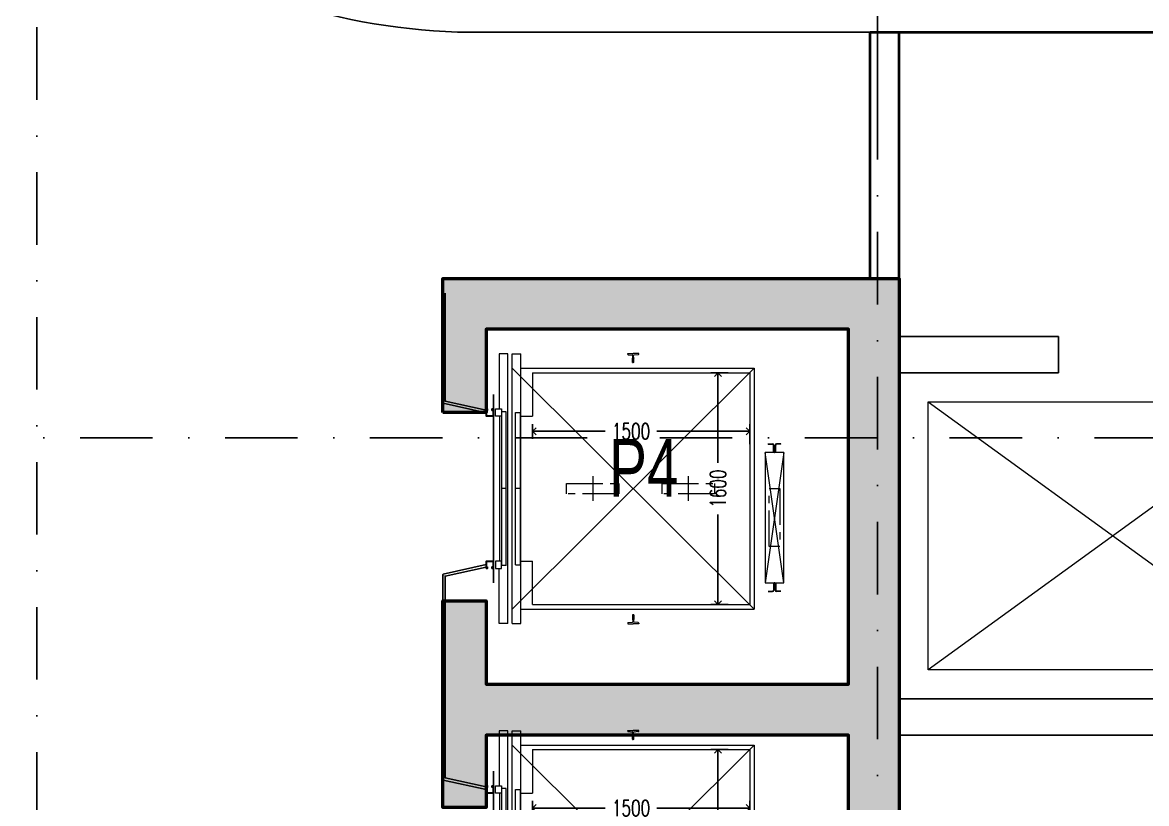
# Model space of a CAD drawing. Header units: millimetres. Extents: x -1534340 to 1713810, y -1348191 to 1114081.
# Drawn here: x 1526182 to 1533939, y -317574 to -312185 of the extents above; entities that cross this region are included whole.
import ezdxf

# ---------------------------------------------------------------- set-up
doc = ezdxf.new("R2010")
doc.units = ezdxf.units.MM
doc.header["$LTSCALE"] = 100
doc.header["$PDMODE"] = 32
doc.header["$PDSIZE"] = 2.5
for name, pattern in [('DASHED2', [0.375, 0.25, -0.125]), ('xref.asix of  podium$0$xref.asix of  podium$0$DASHDOT', [1, 0.5, -0.25, 0, -0.25]), ('xref.asix of  podium$0$xref.asix of  podium$0$Xref_ST_MBDV Cot vach 30.7.2022$0$CENTERX2', [4, 2.5, -0.5, 0.5, -0.5]), ('xref.asix of  podium$0$xref.asix of  podium$0$Xref_ST_MBDV Cot vach 30.7.2022$0$HIDDEN', [0.375, 0.25, -0.125]), ('xref.asix of  podium$0$xref.asix of  podium$0$Xref_ST_MBDV Cot vach 30.7.2022$0$PHANTOMX2', [5, 2.5, -0.5, 0.5, -0.5, 0.5, -0.5]), ('Xref_ST_MBDV Cot vach 30.7.2022$0$CENTERX2', [4, 2.5, -0.5, 0.5, -0.5]), ('Xref_ST_MBDV Cot vach 30.7.2022$0$HIDDEN', [0.375, 0.25, -0.125]), ('Xref_ST_MBDV Cot vach 30.7.2022$0$PHANTOMX2', [5, 2.5, -0.5, 0.5, -0.5, 0.5, -0.5])]:
    doc.linetypes.add(name, pattern=pattern)
for name, color, linetype in [('A-CORE-OTLN', 2, 'Continuous'), ('A-GLAZ', 135, 'Continuous'), ('ccu12-Manh', 8, 'Continuous'), ('KT-Text', 7, 'Continuous'), ('xref.asix of  podium$0$xref.asix of  podium$0$KT-Hatch', 251, 'Continuous'), ('xref.asix of  podium$0$xref.asix of  podium$0$KT-Kich thuoc', 9, 'Continuous'), ('xref.asix of  podium$0$xref.asix of  podium$0$KT-Luoi truc South Tower', 8, 'xref.asix of  podium$0$xref.asix of  podium$0$DASHDOT'), ('xref.asix of  podium$0$xref.asix of  podium$0$Xref_ST_MBDV Cot vach 30.7.2022$0$KT-Dim', 8, 'Continuous'), ('xref.asix of  podium$0$xref.asix of  podium$0$Xref_ST_MBDV Cot vach 30.7.2022$0$KT-Net manh', 139, 'Continuous'), ('Xref_ST_MBDV Cot vach 30.7.2022$0$KT-Dim', 8, 'Continuous'), ('Xref_ST_MBDV Cot vach 30.7.2022$0$KT-Net manh', 139, 'Continuous')]:
    doc.layers.add(name, color=color, linetype=linetype)
for name, color, linetype, lineweight in [('D-building block', 8, 'Continuous', 13), ('KT-Net cat', 1, 'Continuous', 40), ('xref.asix of  podium$0$xref.asix of  podium$0$ST_MBDV Cot vach 220805$0$Xref_ST_MBDV Cot vach 30.7.2022$0$KT-Net cot vach', 6, 'Continuous', 50), ('xref.asix of  podium$0$xref.asix of  podium$0$Xref_ST_MBDV Cot vach 30.7.2022$0$KT-Noi that', 36, 'Continuous', 9), ('Xref_ST_MBDV Cot vach 30.7.2022$0$KT-Noi that', 36, 'Continuous', 9)]:
    doc.layers.add(name, color=color, linetype=linetype, lineweight=lineweight)
doc.styles.add('Arial Narrow', font='ARIALN.TTF')
doc.styles.add('xref.asix of  podium$0$xref.asix of  podium$0$Xref_ST_MBDV Cot vach 30.7.2022$0$DIM', font='vnsimli.shx', dxfattribs={"width": 0.7})
doc.styles.add('Xref_ST_MBDV Cot vach 30.7.2022$0$Arial', font='arial.ttf', dxfattribs={"width": 0.7})
doc.styles.add('Xref_ST_MBDV Cot vach 30.7.2022$0$DIM', font='vnsimli.shx', dxfattribs={"width": 0.7})
doc.dimstyles.new('CCU_1-200', dxfattribs={"dimscale": 200, "dimtxt": 3, "dimasz": 1, "dimexe": 1, "dimexo": 2, "dimgap": 0.5, "dimtad": 1, "dimdec": 0, "dimdsep": 46, "dimtxsty": 'Arial Narrow', "dimblk": 'ARCHTICK', "dimcen": -1, "dimdle": 1, "dimclrd": 256, "dimclre": 256, "dimclrt": 3, "dimadec": 0, "dimazin": 2, "dimtfac": 0.1, "dimtdec": 0, "dimtix": 1, "dimtmove": 2, "dimatfit": 1, "dimfxl": 1, "dimtvp": 0.833333, "dimtolj": 1, "dimtzin": 12, "dimarcsym": 0})
doc.dimstyles.new('xref.asix of  podium$0$xref.asix of  podium$0$Xref_ST_MBDV Cot vach 30.7.2022$0$CCU 1-100 A1', dxfattribs={"dimscale": 100, "dimtxt": 2.2, "dimasz": 1, "dimexe": 1, "dimexo": 0, "dimgap": 1, "dimtad": 1, "dimdec": 0, "dimdsep": 46, "dimtxsty": 'xref.asix of  podium$0$xref.asix of  podium$0$Xref_ST_MBDV Cot vach 30.7.2022$0$DIM', "dimblk1": 'xref.asix of  podium$0$xref.asix of  podium$0$Xref_ST_MBDV Cot vach 30.7.2022$0$_ARCHTICK', "dimblk2": 'xref.asix of  podium$0$xref.asix of  podium$0$Xref_ST_MBDV Cot vach 30.7.2022$0$_ARCHTICK', "dimsah": 1, "dimcen": 0, "dimdle": 1, "dimclrd": 256, "dimclre": 256, "dimclrt": 31, "dimadec": 0, "dimazin": 0, "dimtfac": 1, "dimtdec": 0, "dimtix": 1, "dimtmove": 2, "dimatfit": 3, "dimldrblk": 'xref.asix of  podium$0$xref.asix of  podium$0$Xref_ST_MBDV Cot vach 30.7.2022$0$_ARCHTICK', "dimfxl": 8, "dimtolj": 1, "dimarcsym": 0})
doc.dimstyles.new('Xref_ST_MBDV Cot vach 30.7.2022$0$CCU 1-100 A1', dxfattribs={"dimscale": 100, "dimtxt": 2.2, "dimasz": 1, "dimexe": 1, "dimexo": 0, "dimgap": 1, "dimtad": 1, "dimdec": 0, "dimdsep": 46, "dimtxsty": 'Xref_ST_MBDV Cot vach 30.7.2022$0$DIM', "dimblk1": 'Xref_ST_MBDV Cot vach 30.7.2022$0$_ARCHTICK', "dimblk2": 'Xref_ST_MBDV Cot vach 30.7.2022$0$_ARCHTICK', "dimsah": 1, "dimcen": 0, "dimdle": 1, "dimclrd": 256, "dimclre": 256, "dimclrt": 31, "dimadec": 0, "dimazin": 0, "dimtfac": 1, "dimtdec": 0, "dimtix": 1, "dimtmove": 2, "dimatfit": 3, "dimldrblk": 'Xref_ST_MBDV Cot vach 30.7.2022$0$_ARCHTICK', "dimfxl": 8, "dimtolj": 1, "dimarcsym": 0})

# ---------------------------------------------------------------- blocks, each defined once
blk = doc.blocks.new('_ARCHTICK')
at = {"color": 0, "linetype": 'ByBlock', "const_width": 0.15}
blk.add_lwpolyline([(-0.5, -0.5), (0.5, 0.5)], dxfattribs=at)
blk = doc.blocks.new('*D2840')
at = {"layer": 'Defpoints', "color": 0, "transparency": 16777216}
for p in [(-25223, 31791.9), (-33923, 28921.3), (-25223, 28921.3)]:
    blk.add_point(p, dxfattribs=at)
at = {"layer": 'xref.asix of  podium$0$xref.asix of  podium$0$KT-Kich thuoc', "lineweight": -2, "transparency": 16777216}
for p, q in [((-33923, 29321.3), (-33923, 31991.9)), ((-25223, 29321.3), (-25223, 31991.9)), ((-34123, 31791.9), (-25023, 31791.9))]:
    blk.add_line(p, q, dxfattribs=at)
at = {"layer": 'xref.asix of  podium$0$xref.asix of  podium$0$KT-Kich thuoc', "lineweight": -2, "transparency": 16777216, "xscale": 200, "yscale": 200, "zscale": 200, "rotation": 180}
blk.add_blockref('_ARCHTICK', (-33923, 31791.9), dxfattribs=at)
at = {"layer": 'xref.asix of  podium$0$xref.asix of  podium$0$KT-Kich thuoc', "lineweight": -2, "transparency": 16777216, "xscale": 200, "yscale": 200, "zscale": 200}
blk.add_blockref('_ARCHTICK', (-25223, 31791.9), dxfattribs=at)
at = {"layer": 'xref.asix of  podium$0$xref.asix of  podium$0$KT-Kich thuoc', "color": 3, "transparency": 16777216, "insert": (-29573, 32198.2), "char_height": 600, "attachment_point": 5, "style": 'Arial Narrow'}
blk.add_mtext('\\A1;8700', dxfattribs=at)
blk = doc.blocks.new('*D2844')
at = {"layer": 'Defpoints', "color": 0, "transparency": 16777216}
for p in [(-6323, 33291.9), (-33923, 28921.3), (-6323, 28921.3)]:
    blk.add_point(p, dxfattribs=at)
at = {"layer": 'xref.asix of  podium$0$xref.asix of  podium$0$KT-Kich thuoc', "lineweight": -2, "transparency": 16777216}
for p, q in [((-33923, 29321.3), (-33923, 33491.9)), ((-6323, 29321.3), (-6323, 33491.9)), ((-34123, 33291.9), (-6123, 33291.9))]:
    blk.add_line(p, q, dxfattribs=at)
at = {"layer": 'xref.asix of  podium$0$xref.asix of  podium$0$KT-Kich thuoc', "lineweight": -2, "transparency": 16777216, "xscale": 200, "yscale": 200, "zscale": 200, "rotation": 180}
blk.add_blockref('_ARCHTICK', (-33923, 33291.9), dxfattribs=at)
at = {"layer": 'xref.asix of  podium$0$xref.asix of  podium$0$KT-Kich thuoc', "lineweight": -2, "transparency": 16777216, "xscale": 200, "yscale": 200, "zscale": 200}
blk.add_blockref('_ARCHTICK', (-6323, 33291.9), dxfattribs=at)
at = {"layer": 'xref.asix of  podium$0$xref.asix of  podium$0$KT-Kich thuoc', "color": 3, "transparency": 16777216, "insert": (-20123, 33698.2), "char_height": 600, "attachment_point": 5, "style": 'Arial Narrow'}
blk.add_mtext('\\A1;27600', dxfattribs=at)
blk = doc.blocks.new('xref.asix of  podium$0$xref.asix of  podium$0$Xref_ST_MBDV Cot vach 30.7.2022$0$_Open90')
at = {"color": 0, "linetype": 'ByBlock', "lineweight": -2}
for p, q in [((0, 0), (-1, 0)), ((-0.5, 0.5), (0, 0)), ((0, 0), (-0.5, -0.5))]:
    blk.add_line(p, q, dxfattribs=at)
blk = doc.blocks.new('*D2766')
at = {"layer": 'Defpoints', "color": 5, "transparency": 16777216}
for p, q in [((-2230, 1494.3), (-2230, 1595.8)), ((-730, 1457.2), (-730, 1595.8)), ((-2180, 1545.8), (-1728.4, 1545.8)), ((-780, 1545.8), (-1371.8, 1545.8))]:
    blk.add_line(p, q, dxfattribs=at)
at = {"layer": 'Defpoints', "color": 0, "transparency": 16777216}
for p in [(-2230, 1545.8), (-2230, 1494.3, 0), (-730, 1457.2, 0)]:
    blk.add_point(p, dxfattribs=at)
at = {"layer": 'Defpoints', "color": 5, "transparency": 16777216, "xscale": 50, "yscale": 50, "zscale": 50, "rotation": 180}
blk.add_blockref('xref.asix of  podium$0$xref.asix of  podium$0$Xref_ST_MBDV Cot vach 30.7.2022$0$_Open90', (-2230, 1545.8), dxfattribs=at)
at = {"layer": 'Defpoints', "color": 5, "transparency": 16777216, "xscale": 50, "yscale": 50, "zscale": 50}
blk.add_blockref('xref.asix of  podium$0$xref.asix of  podium$0$Xref_ST_MBDV Cot vach 30.7.2022$0$_Open90', (-730, 1545.8), dxfattribs=at)
at = {"layer": 'Defpoints', "color": 5, "transparency": 16777216, "insert": (-1550.1, 1545.8), "char_height": 110, "attachment_point": 5, "style": 'xref.asix of  podium$0$xref.asix of  podium$0$Xref_ST_MBDV Cot vach 30.7.2022$0$DIM'}
blk.add_mtext('\\A1;1500', dxfattribs=at)
blk = doc.blocks.new('xref.asix of  podium$0$xref.asix of  podium$0$Xref_ST_MBDV Cot vach 30.7.2022$0$_ARCHTICK')
at = {"color": 0, "linetype": 'ByBlock', "const_width": 0.15}
blk.add_lwpolyline([(-0.5, -0.5), (0.5, 0.5)], dxfattribs=at)
blk = doc.blocks.new('*D2767')
at = {"layer": 'Defpoints', "color": 5, "transparency": 16777216}
for p, q in [((-879.1, 1950), (-1000.2, 1950)), ((-950.2, 1900), (-950.2, 1328.3)), ((-950.2, 400), (-950.2, 971.7)), ((-879.1, 350), (-1000.2, 350))]:
    blk.add_line(p, q, dxfattribs=at)
at = {"layer": 'Defpoints', "color": 0, "transparency": 16777216}
for p in [(-879.1, 1950, 0), (-950.2, 350), (-879.1, 350, 0)]:
    blk.add_point(p, dxfattribs=at)
at = {"layer": 'Defpoints', "color": 5, "transparency": 16777216, "xscale": 50, "yscale": 50, "zscale": 50}
for p, rotation in [((-950.2, 1950), 90), ((-950.2, 350), 270)]:
    blk.add_blockref('xref.asix of  podium$0$xref.asix of  podium$0$Xref_ST_MBDV Cot vach 30.7.2022$0$_Open90', p, dxfattribs=dict(at, rotation=rotation))
at = {"layer": 'Defpoints', "color": 5, "transparency": 16777216, "insert": (-950.2, 1150), "char_height": 110, "attachment_point": 5, "rotation": 90, "style": 'xref.asix of  podium$0$xref.asix of  podium$0$Xref_ST_MBDV Cot vach 30.7.2022$0$DIM'}
blk.add_mtext('\\A1;1600', dxfattribs=at)
blk = doc.blocks.new('Xref_ST_MBDV Cot vach 30.7.2022$0$_Open90')
at = {"color": 0, "linetype": 'ByBlock', "lineweight": -2}
for p, q in [((0, 0), (-1, 0)), ((-0.5, 0.5), (0, 0)), ((0, 0), (-0.5, -0.5))]:
    blk.add_line(p, q, dxfattribs=at)
blk = doc.blocks.new('*D185')
at = {"layer": 'Defpoints', "color": 5, "transparency": 16777216}
for p, q in [((-2230, 1494.3), (-2230, 1595.8)), ((-730, 1457.2), (-730, 1595.8)), ((-2180, 1545.8), (-1728.4, 1545.8)), ((-780, 1545.8), (-1371.8, 1545.8))]:
    blk.add_line(p, q, dxfattribs=at)
at = {"layer": 'Defpoints', "color": 0, "transparency": 16777216}
for p in [(-2230, 1545.8), (-2230, 1494.3), (-730, 1457.2)]:
    blk.add_point(p, dxfattribs=at)
at = {"layer": 'Defpoints', "color": 5, "transparency": 16777216, "xscale": 50, "yscale": 50, "zscale": 50, "rotation": 180}
blk.add_blockref('Xref_ST_MBDV Cot vach 30.7.2022$0$_Open90', (-2230, 1545.8), dxfattribs=at)
at = {"layer": 'Defpoints', "color": 5, "transparency": 16777216, "xscale": 50, "yscale": 50, "zscale": 50}
blk.add_blockref('Xref_ST_MBDV Cot vach 30.7.2022$0$_Open90', (-730, 1545.8), dxfattribs=at)
at = {"layer": 'Defpoints', "color": 5, "transparency": 16777216, "insert": (-1550.1, 1545.8), "char_height": 110, "attachment_point": 5, "style": 'Xref_ST_MBDV Cot vach 30.7.2022$0$DIM'}
blk.add_mtext('\\A1;1500', dxfattribs=at)
blk = doc.blocks.new('Xref_ST_MBDV Cot vach 30.7.2022$0$_ARCHTICK')
at = {"color": 0, "linetype": 'ByBlock', "const_width": 0.15}
blk.add_lwpolyline([(-0.5, -0.5), (0.5, 0.5)], dxfattribs=at)
blk = doc.blocks.new('*D186')
at = {"layer": 'Defpoints', "color": 5, "transparency": 16777216}
for p, q in [((-879.1, 1950), (-1000.2, 1950)), ((-950.2, 1900), (-950.2, 1328.3)), ((-950.2, 400), (-950.2, 971.7)), ((-879.1, 350), (-1000.2, 350))]:
    blk.add_line(p, q, dxfattribs=at)
at = {"layer": 'Defpoints', "color": 0, "transparency": 16777216}
for p in [(-879.1, 1950), (-950.2, 350), (-879.1, 350)]:
    blk.add_point(p, dxfattribs=at)
at = {"layer": 'Defpoints', "color": 5, "transparency": 16777216, "xscale": 50, "yscale": 50, "zscale": 50}
for p, rotation in [((-950.2, 1950), 90), ((-950.2, 350), 270)]:
    blk.add_blockref('Xref_ST_MBDV Cot vach 30.7.2022$0$_Open90', p, dxfattribs=dict(at, rotation=rotation))
at = {"layer": 'Defpoints', "color": 5, "transparency": 16777216, "insert": (-950.2, 1150), "char_height": 110, "attachment_point": 5, "rotation": 90, "style": 'Xref_ST_MBDV Cot vach 30.7.2022$0$DIM'}
blk.add_mtext('\\A1;1600', dxfattribs=at)
blk = doc.blocks.new('NHÀ TRE T1')
at = {"layer": 'A-CORE-OTLN'}
for p, q in [((0, 10300), (1100, 10300)), ((1100, 10300), (1100, 10050))]:
    blk.add_line(p, q, dxfattribs=at)
for points in [[(0, 7550), (3200, 7550), (3200, 10300)], [(0, 7800), (2950, 7800), (2950, 10050), (2100, 10050)], [(1100, 10050), (0, 10050)]]:
    blk.add_lwpolyline(points, dxfattribs=at)
at = {"layer": 'D-building block', "linetype": 'DASHED2', "ltscale": 1000}
for p, q in [((2750, 9850), (200, 8000)), ((200, 9850), (2750, 8000))]:
    blk.add_line(p, q, dxfattribs=at)
blk.add_lwpolyline([(200, 9850), (2750, 9850), (2750, 8000), (200, 8000)], close=True, dxfattribs=at)
at = {"layer": 'KT-Net cat'}
for p, q in [((-200, 10700), (-200, 12400)), ((0, 10700), (0, 12400))]:
    blk.add_line(p, q, dxfattribs=at)
blk.add_lwpolyline([(-200, 12400), (3200, 12400)], dxfattribs=at)
blk = doc.blocks.new('xref.asix of  podium$0$xref.asix of  podium$0$Asix South Tower')
at = {"layer": 'xref.asix of  podium$0$xref.asix of  podium$0$KT-Luoi truc South Tower', "ltscale": 10}
for p, q in [((-33923, 33491.9), (-33923, -4459.1)), ((-39723, 29903.8), (-39723, -4459.1)), ((-49426.2, 27070.4), (10118.8, 27070.4))]:
    blk.add_line(p, q, dxfattribs=at)
at = {"layer": 'xref.asix of  podium$0$xref.asix of  podium$0$KT-Kich thuoc'}
for base, p2, picture, middle in [((-6323, 33291.9), (-6323, 28921.3), '*D2844', (-20123, 33698.2)), ((-25223, 31791.9), (-25223, 28921.3), '*D2840', (-29573, 32198.2))]:
    dim = blk.add_linear_dim(base=base, p1=(-33923, 28921.3), p2=p2, dimstyle='CCU_1-200', dxfattribs=at)
    dim.commit()
    dim.dimension.update_dxf_attribs({"geometry": picture, "text_midpoint": middle})
blk = doc.blocks.new('xref.asix of  podium$0$xref.asix of  podium$0$Xref_ST_MBDV Cot vach 30.7.2022$0$TM 1000kg')
at = {"layer": 'xref.asix of  podium$0$xref.asix of  podium$0$Xref_ST_MBDV Cot vach 30.7.2022$0$KT-Net manh'}
for p, q in [((-2850, 2500), (-2850, 1742.2)), ((-2832, 2500), (-2832, 1754.4)), ((-2500, 1800), (-2500, 500)), ((-2850, 1742.2), (-2847, 1742.2)), ((-2847, 1742.2), (-2847, 1739.2)), ((-2550, 1674.2), (-2847, 1739.2)), ((-2550, 1692.7), (-2832, 1754.4)), ((-2550, 625.8), (-2847, 560.8)), ((-2850, 557.8), (-2847, 557.8)), ((-2850, -100), (-2850, 557.8)), ((-2847, 557.8), (-2847, 560.8)), ((-2550, 607.3), (-2832, 545.6)), ((-2832, -100), (-2832, 545.6))]:
    blk.add_line(p, q, dxfattribs=at)
at = {"layer": 'xref.asix of  podium$0$xref.asix of  podium$0$Xref_ST_MBDV Cot vach 30.7.2022$0$KT-Net manh', "const_width": 2}
for points in [[(-2847, 1742.2), (-2832, 1754.4)], [(-2847, 557.8), (-2832, 545.6)]]:
    blk.add_lwpolyline(points, dxfattribs=at)
at = {"layer": 'xref.asix of  podium$0$xref.asix of  podium$0$Xref_ST_MBDV Cot vach 30.7.2022$0$KT-Net manh', "ltscale": 2}
for points in [[(-2510, 1700), (-2500, 1700), (-2500, 1650), (-2550, 1650), (-2550, 1700), (-2540, 1700), (-2540, 1690), (-2541.6, 1690), (-2541.6, 1698.4), (-2548.4, 1698.4), (-2548.4, 1651.6), (-2501.6, 1651.6), (-2501.6, 1698.4), (-2508.4, 1698.4), (-2508.4, 1690), (-2510, 1690)], [(-2510, 600), (-2500, 600), (-2500, 650), (-2550, 650), (-2550, 600), (-2540, 600), (-2540, 610), (-2541.6, 610), (-2541.6, 601.6), (-2548.4, 601.6), (-2548.4, 648.4), (-2501.6, 648.4), (-2501.6, 601.6), (-2508.4, 601.6), (-2508.4, 610), (-2510, 610)]]:
    blk.add_lwpolyline(points, close=True, dxfattribs=at)
at = {"layer": 'xref.asix of  podium$0$xref.asix of  podium$0$Xref_ST_MBDV Cot vach 30.7.2022$0$KT-Noi that', "linetype": 'Continuous', "ltscale": 2}
for p, q in [((-2460, 2080, 0), (-2460, 1700, 0)), ((-2400, 2080, 0), (-2460, 2080, 0)), ((-2400, 220, 0), (-2400, 2080, 0)), ((-2370, 220, 0), (-2370, 2080, 0)), ((-2370, 2080, 0), (-2310, 2080, 0)), ((-2310, 220, 0), (-2310, 2080, 0)), ((-2310, 1981, 0), (-700, 1981, 0)), ((-2230, 1950, 0), (-730, 1950, 0)), ((-2230, 1950, 0), (-2230, 1650, 0)), ((-730, 1950, 0), (-730, 350, 0)), ((-700, 1981, 0), (-700, 319, 0)), ((-2455, 650, 0), (-2455, 1650, 0)), ((-2441.3, 620, 0), (-2441.3, 1680, 0)), ((-2411, 1680, 0), (-2441.3, 1680, 0)), ((-2411, 620, 0), (-2411, 1680, 0)), ((-2348, 625, 0), (-2348, 1675, 0)), ((-2348, 1675, 0), (-2314, 1675, 0)), ((-2314, 625, 0), (-2314, 1675, 0)), ((-2310, 1650, 0), (-2230, 1650, 0)), ((-2411, 1150, 0), (-2441.3, 1150, 0)), ((-2314, 1150, 0), (-2348, 1150, 0)), ((-2348, 625, 0), (-2314, 625, 0)), ((-2310, 650, 0), (-2230, 650, 0)), ((-2230, 350, 0), (-2230, 650, 0)), ((-2460, 220, 0), (-2460, 600, 0)), ((-2411, 620, 0), (-2441.3, 620, 0)), ((-2310, 319, 0), (-700, 319, 0)), ((-2230, 350, 0), (-730, 350, 0)), ((-2400, 220, 0), (-2460, 220, 0)), ((-2370, 220, 0), (-2310, 220, 0))]:
    blk.add_line(p, q, dxfattribs=at)
at = {"layer": 'xref.asix of  podium$0$xref.asix of  podium$0$Xref_ST_MBDV Cot vach 30.7.2022$0$KT-Noi that', "linetype": 'Continuous'}
for p, q in [((-1572.5, 2077, 0), (-1572.5, 2082, 0)), ((-1572.5, 2082, 0), (-1535, 2082, 0)), ((-1569.5, 2074, 0), (-1540.1, 2070.9, 0)), ((-1540, 2021, 0), (-1540, 2050, 0)), ((-1539, 2020, 0), (-1535, 2020, 0)), ((-1537.1, 2054.1, 0), (-1537.1, 2067.9, 0)), ((-1497.5, 2082, 0), (-1535, 2082, 0)), ((-1531, 2020, 0), (-1535, 2020, 0)), ((-1532.9, 2054.1, 0), (-1532.9, 2067.9, 0)), ((-1530, 2021, 0), (-1530, 2050, 0)), ((-1500.5, 2074, 0), (-1529.9, 2070.9, 0)), ((-1497.5, 2077, 0), (-1497.5, 2082, 0)), ((-603.5, 1460, 0), (-574.4, 1460, 0)), ((-603.5, 1456.8, 0), (-603.5, 1460, 0)), ((-603.5, 1456.8, 0), (-574.4, 1456.8, 0)), ((-568.2, 1406.2, 0), (-568.2, 1450.6, 0)), ((-565, 1406.2, 0), (-565, 1450.6, 0)), ((-558, 1403.2, 0), (-562, 1403.2, 0)), ((-558, 1400, 0), (-562, 1400, 0)), ((-555, 1406.2, 0), (-555, 1450.6, 0)), ((-551.8, 1406.2, 0), (-551.8, 1450.6, 0)), ((-516.5, 1460, 0), (-545.6, 1460, 0)), ((-516.5, 1456.8, 0), (-545.6, 1456.8, 0)), ((-516.5, 1456.8, 0), (-516.5, 1460, 0)), ((-568.2, 493.8, 0), (-568.2, 449.4, 0)), ((-565, 493.8, 0), (-565, 449.4, 0)), ((-558, 500, 0), (-562, 500, 0)), ((-558, 496.8, 0), (-562, 496.8, 0)), ((-555, 493.8, 0), (-555, 449.4, 0)), ((-551.8, 493.8, 0), (-551.8, 449.4, 0)), ((-603.5, 443.2, 0), (-574.4, 443.2, 0)), ((-603.5, 440, 0), (-574.4, 440, 0)), ((-516.5, 443.2, 0), (-545.6, 443.2, 0)), ((-516.5, 440, 0), (-545.6, 440, 0)), ((-1540, 279, 0), (-1540, 250, 0)), ((-1539, 280, 0), (-1535, 280, 0)), ((-1537.1, 245.9, 0), (-1537.1, 232.1, 0)), ((-1531, 280, 0), (-1535, 280, 0)), ((-1532.9, 245.9, 0), (-1532.9, 232.1, 0)), ((-1530, 279, 0), (-1530, 250, 0)), ((-1572.5, 223, 0), (-1572.5, 218, 0)), ((-1572.5, 218, 0), (-1535, 218, 0)), ((-1569.5, 226, 0), (-1540.1, 229.1, 0)), ((-1497.5, 218, 0), (-1535, 218, 0)), ((-1500.5, 226, 0), (-1529.9, 229.1, 0)), ((-1497.5, 223, 0), (-1497.5, 218, 0))]:
    blk.add_line(p, q, dxfattribs=at)
at = {"layer": 'xref.asix of  podium$0$xref.asix of  podium$0$Xref_ST_MBDV Cot vach 30.7.2022$0$KT-Noi that', "linetype": 'xref.asix of  podium$0$xref.asix of  podium$0$Xref_ST_MBDV Cot vach 30.7.2022$0$HIDDEN', "ltscale": 500}
for p, q in [((-2370, 1981, 0), (-700, 319, 0)), ((-2370, 319, 0), (-700, 1981, 0)), ((-495, 1400, 0), (-625, 500, 0)), ((-495, 500, 0), (-625, 1400, 0))]:
    blk.add_line(p, q, dxfattribs=at)
at = {"layer": 'xref.asix of  podium$0$xref.asix of  podium$0$Xref_ST_MBDV Cot vach 30.7.2022$0$KT-Noi that', "linetype": 'xref.asix of  podium$0$xref.asix of  podium$0$Xref_ST_MBDV Cot vach 30.7.2022$0$CENTERX2'}
for p, q in [((-1815, 1236, 0), (-1815, 1066.7, 0)), ((-1155, 1236, 0), (-1155, 1066.7, 0))]:
    blk.add_line(p, q, dxfattribs=at)
at = {"layer": 'xref.asix of  podium$0$xref.asix of  podium$0$Xref_ST_MBDV Cot vach 30.7.2022$0$KT-Noi that', "linetype": 'Continuous', "ltscale": 2, "elevation": 0}
for points in [[(-2485, 1700), (-2445, 1700), (-2445, 1650), (-2485, 1650)], [(-495, 1400), (-625, 1400), (-625, 500), (-495, 500)], [(-2485, 600), (-2445, 600), (-2445, 650), (-2485, 650)]]:
    blk.add_lwpolyline(points, close=True, dxfattribs=at)
at = {"layer": 'xref.asix of  podium$0$xref.asix of  podium$0$Xref_ST_MBDV Cot vach 30.7.2022$0$KT-Noi that', "linetype": 'xref.asix of  podium$0$xref.asix of  podium$0$Xref_ST_MBDV Cot vach 30.7.2022$0$PHANTOMX2', "elevation": 0}
for points in [[(-1635, 1186), (-1635, 1114), (-1995, 1114), (-1995, 1186)], [(-975, 1186), (-975, 1114), (-1335, 1114), (-1335, 1186)], [(-524, 1150), (-524, 750), (-596, 750), (-596, 1150)]]:
    blk.add_lwpolyline(points, close=True, dxfattribs=at)
at = {"layer": 'xref.asix of  podium$0$xref.asix of  podium$0$Xref_ST_MBDV Cot vach 30.7.2022$0$KT-Noi that', "linetype": 'Continuous'}
for centre, radius, start, end in [((-1569.5, 2077, 0), 3, 180, 270), ((-1540.1, 2067.9, 0), 3, 0, 90), ((-1542.3, 2054.7, 0), 5.25, 295.66972, 353.31728), ((-1539, 2021, 0), 1, 180, 270), ((-1529.9, 2067.9, 0), 3, 90, 180), ((-1527.7, 2054.7, 0), 5.25, 186.68272, 244.33028), ((-1531, 2021, 0), 1, 270, 0), ((-1500.5, 2077, 0), 3, 270, 0), ((-574.4, 1450.6, 0), 9.4, 0, 90), ((-574.4, 1450.6, 0), 6.2, 0, 90), ((-562, 1406.2, 0), 6.2, 180, 270), ((-562, 1406.2, 0), 3, 180, 270), ((-558, 1406.2, 0), 3, 270, 0), ((-558, 1406.2, 0), 6.2, 270, 0), ((-545.6, 1450.6, 0), 9.4, 90, 180), ((-545.6, 1450.6, 0), 6.2, 90, 180), ((-562, 493.8, 0), 6.2, 90, 180), ((-562, 493.8, 0), 3, 90, 180), ((-558, 493.8, 0), 6.2, 0, 90), ((-558, 493.8, 0), 3, 0, 90), ((-574.4, 449.4, 0), 6.2, 270, 0), ((-574.4, 449.4, 0), 9.4, 270, 0), ((-545.6, 449.4, 0), 9.4, 180, 270), ((-545.6, 449.4, 0), 6.2, 180, 270), ((-1539, 279, 0), 1, 90, 180), ((-1542.3, 245.3, 0), 5.25, 6.68272, 64.33028), ((-1527.7, 245.3, 0), 5.25, 115.66972, 173.31728), ((-1531, 279, 0), 1, 0, 90), ((-1569.5, 223, 0), 3, 90, 180), ((-1540.1, 232.1, 0), 3, 270, 0), ((-1529.9, 232.1, 0), 3, 180, 270), ((-1500.5, 223, 0), 3, 0, 90)]:
    blk.add_arc(centre, radius, start, end, dxfattribs=at)
at = {"layer": 'Defpoints', "color": 5}
for base, p1, p2, angle, picture, middle in [((-950.2, 350), (-879.1, 1950, 0), (-879.1, 350, 0), 90, '*D2767', (-950.2, 1150)), ((-2230, 1545.8), (-730, 1457.2, 0), (-2230, 1494.3, 0), 180, '*D2766', (-1550.1, 1545.8))]:
    dim = blk.add_linear_dim(base=base, p1=p1, p2=p2, angle=angle, dimstyle='xref.asix of  podium$0$xref.asix of  podium$0$Xref_ST_MBDV Cot vach 30.7.2022$0$CCU 1-100 A1', override={"dimscale": 50, "dimblk1": 'xref.asix of  podium$0$xref.asix of  podium$0$Xref_ST_MBDV Cot vach 30.7.2022$0$_Open90', "dimblk2": 'xref.asix of  podium$0$xref.asix of  podium$0$Xref_ST_MBDV Cot vach 30.7.2022$0$_Open90', "dimclrd": 5, "dimclre": 5, "dimclrt": 5, "dimlwd": 65535, "dimlwe": 65535}, dxfattribs=at)
    dim.commit()
    dim.dimension.update_dxf_attribs({"geometry": picture, "text_midpoint": middle, "dimtype": 128})
blk = doc.blocks.new('Xref_ST_MBDV Cot vach 30.7.2022$0$TM 1000kg')
at = {"layer": 'Xref_ST_MBDV Cot vach 30.7.2022$0$KT-Net manh'}
for p, q in [((-2850, 2500), (-2850, 1742.2)), ((-2832, 2500), (-2832, 1754.4)), ((-2500, 1800), (-2500, 500)), ((-2850, 1742.2), (-2847, 1742.2)), ((-2847, 1742.2), (-2847, 1739.2)), ((-2550, 1674.2), (-2847, 1739.2)), ((-2550, 1692.7), (-2832, 1754.4)), ((-2550, 625.8), (-2847, 560.8)), ((-2850, 557.8), (-2847, 557.8)), ((-2850, -100), (-2850, 557.8)), ((-2847, 557.8), (-2847, 560.8)), ((-2550, 607.3), (-2832, 545.6)), ((-2832, -100), (-2832, 545.6))]:
    blk.add_line(p, q, dxfattribs=at)
at = {"layer": 'Xref_ST_MBDV Cot vach 30.7.2022$0$KT-Net manh', "const_width": 2}
for points in [[(-2847, 1742.2), (-2832, 1754.4)], [(-2847, 557.8), (-2832, 545.6)]]:
    blk.add_lwpolyline(points, dxfattribs=at)
at = {"layer": 'Xref_ST_MBDV Cot vach 30.7.2022$0$KT-Net manh', "ltscale": 2}
for points in [[(-2510, 1700), (-2500, 1700), (-2500, 1650), (-2550, 1650), (-2550, 1700), (-2540, 1700), (-2540, 1690), (-2541.6, 1690), (-2541.6, 1698.4), (-2548.4, 1698.4), (-2548.4, 1651.6), (-2501.6, 1651.6), (-2501.6, 1698.4), (-2508.4, 1698.4), (-2508.4, 1690), (-2510, 1690)], [(-2510, 600), (-2500, 600), (-2500, 650), (-2550, 650), (-2550, 600), (-2540, 600), (-2540, 610), (-2541.6, 610), (-2541.6, 601.6), (-2548.4, 601.6), (-2548.4, 648.4), (-2501.6, 648.4), (-2501.6, 601.6), (-2508.4, 601.6), (-2508.4, 610), (-2510, 610)]]:
    blk.add_lwpolyline(points, close=True, dxfattribs=at)
at = {"layer": 'Xref_ST_MBDV Cot vach 30.7.2022$0$KT-Noi that', "linetype": 'Continuous', "ltscale": 2}
for p, q in [((-2460, 2080), (-2460, 1700)), ((-2400, 2080), (-2460, 2080)), ((-2400, 220), (-2400, 2080)), ((-2370, 220), (-2370, 2080)), ((-2370, 2080), (-2310, 2080)), ((-2310, 220), (-2310, 2080)), ((-2310, 1981), (-700, 1981)), ((-2230, 1950), (-730, 1950)), ((-2230, 1950), (-2230, 1650)), ((-730, 1950), (-730, 350)), ((-700, 1981), (-700, 319)), ((-2455, 650), (-2455, 1650)), ((-2441.3, 620), (-2441.3, 1680)), ((-2411, 1680), (-2441.3, 1680)), ((-2411, 620), (-2411, 1680)), ((-2348, 625), (-2348, 1675)), ((-2348, 1675), (-2314, 1675)), ((-2314, 625), (-2314, 1675)), ((-2310, 1650), (-2230, 1650)), ((-2411, 1150), (-2441.3, 1150)), ((-2314, 1150), (-2348, 1150)), ((-2348, 625), (-2314, 625)), ((-2310, 650), (-2230, 650)), ((-2230, 350), (-2230, 650)), ((-2460, 220), (-2460, 600)), ((-2411, 620), (-2441.3, 620)), ((-2310, 319), (-700, 319)), ((-2230, 350), (-730, 350)), ((-2400, 220), (-2460, 220)), ((-2370, 220), (-2310, 220))]:
    blk.add_line(p, q, dxfattribs=at)
at = {"layer": 'Xref_ST_MBDV Cot vach 30.7.2022$0$KT-Noi that', "linetype": 'Continuous'}
for p, q in [((-1572.5, 2077), (-1572.5, 2082)), ((-1572.5, 2082), (-1535, 2082)), ((-1569.5, 2074), (-1540.1, 2070.9)), ((-1540, 2021), (-1540, 2050)), ((-1539, 2020), (-1535, 2020)), ((-1537.1, 2054.1), (-1537.1, 2067.9)), ((-1497.5, 2082), (-1535, 2082)), ((-1531, 2020), (-1535, 2020)), ((-1532.9, 2054.1), (-1532.9, 2067.9)), ((-1530, 2021), (-1530, 2050)), ((-1500.5, 2074), (-1529.9, 2070.9)), ((-1497.5, 2077), (-1497.5, 2082)), ((-603.5, 1460), (-574.4, 1460)), ((-603.5, 1456.8), (-603.5, 1460)), ((-603.5, 1456.8), (-574.4, 1456.8)), ((-568.2, 1406.2), (-568.2, 1450.6)), ((-565, 1406.2), (-565, 1450.6)), ((-558, 1403.2), (-562, 1403.2)), ((-558, 1400), (-562, 1400)), ((-555, 1406.2), (-555, 1450.6)), ((-551.8, 1406.2), (-551.8, 1450.6)), ((-516.5, 1460), (-545.6, 1460)), ((-516.5, 1456.8), (-545.6, 1456.8)), ((-516.5, 1456.8), (-516.5, 1460)), ((-568.2, 493.8), (-568.2, 449.4)), ((-565, 493.8), (-565, 449.4)), ((-558, 500), (-562, 500)), ((-558, 496.8), (-562, 496.8)), ((-555, 493.8), (-555, 449.4)), ((-551.8, 493.8), (-551.8, 449.4)), ((-603.5, 443.2), (-574.4, 443.2)), ((-603.5, 440), (-574.4, 440)), ((-516.5, 443.2), (-545.6, 443.2)), ((-516.5, 440), (-545.6, 440)), ((-1540, 279), (-1540, 250)), ((-1539, 280), (-1535, 280)), ((-1537.1, 245.9), (-1537.1, 232.1)), ((-1531, 280), (-1535, 280)), ((-1532.9, 245.9), (-1532.9, 232.1)), ((-1530, 279), (-1530, 250)), ((-1572.5, 223), (-1572.5, 218)), ((-1572.5, 218), (-1535, 218)), ((-1569.5, 226), (-1540.1, 229.1)), ((-1497.5, 218), (-1535, 218)), ((-1500.5, 226), (-1529.9, 229.1)), ((-1497.5, 223), (-1497.5, 218))]:
    blk.add_line(p, q, dxfattribs=at)
at = {"layer": 'Xref_ST_MBDV Cot vach 30.7.2022$0$KT-Noi that', "linetype": 'Xref_ST_MBDV Cot vach 30.7.2022$0$HIDDEN', "ltscale": 500}
for p, q in [((-2370, 1981), (-700, 319)), ((-2370, 319), (-700, 1981)), ((-495, 1400), (-625, 500)), ((-495, 500), (-625, 1400))]:
    blk.add_line(p, q, dxfattribs=at)
at = {"layer": 'Xref_ST_MBDV Cot vach 30.7.2022$0$KT-Noi that', "linetype": 'Xref_ST_MBDV Cot vach 30.7.2022$0$CENTERX2'}
for p, q in [((-1815, 1236), (-1815, 1066.7)), ((-1155, 1236), (-1155, 1066.7))]:
    blk.add_line(p, q, dxfattribs=at)
at = {"layer": 'Xref_ST_MBDV Cot vach 30.7.2022$0$KT-Noi that', "linetype": 'Continuous', "ltscale": 2}
for points in [[(-2485, 1700), (-2445, 1700), (-2445, 1650), (-2485, 1650)], [(-495, 1400), (-625, 1400), (-625, 500), (-495, 500)], [(-2485, 600), (-2445, 600), (-2445, 650), (-2485, 650)]]:
    blk.add_lwpolyline(points, close=True, dxfattribs=at)
at = {"layer": 'Xref_ST_MBDV Cot vach 30.7.2022$0$KT-Noi that', "linetype": 'Xref_ST_MBDV Cot vach 30.7.2022$0$PHANTOMX2'}
for points in [[(-1635, 1186), (-1635, 1114), (-1995, 1114), (-1995, 1186)], [(-975, 1186), (-975, 1114), (-1335, 1114), (-1335, 1186)], [(-524, 1150), (-524, 750), (-596, 750), (-596, 1150)]]:
    blk.add_lwpolyline(points, close=True, dxfattribs=at)
at = {"layer": 'Xref_ST_MBDV Cot vach 30.7.2022$0$KT-Noi that', "linetype": 'Continuous'}
for centre, radius, start, end in [((-1569.5, 2077), 3, 180, 270), ((-1540.1, 2067.9), 3, 0, 90), ((-1542.3, 2054.7), 5.25, 295.66972, 353.31728), ((-1539, 2021), 1, 180, 270), ((-1529.9, 2067.9), 3, 90, 180), ((-1527.7, 2054.7), 5.25, 186.68272, 244.33028), ((-1531, 2021), 1, 270, 0), ((-1500.5, 2077), 3, 270, 0), ((-574.4, 1450.6), 9.4, 0, 90), ((-574.4, 1450.6), 6.2, 0, 90), ((-562, 1406.2), 6.2, 180, 270), ((-562, 1406.2), 3, 180, 270), ((-558, 1406.2), 3, 270, 0), ((-558, 1406.2), 6.2, 270, 0), ((-545.6, 1450.6), 9.4, 90, 180), ((-545.6, 1450.6), 6.2, 90, 180), ((-562, 493.8), 6.2, 90, 180), ((-562, 493.8), 3, 90, 180), ((-558, 493.8), 6.2, 0, 90), ((-558, 493.8), 3, 0, 90), ((-574.4, 449.4), 6.2, 270, 0), ((-574.4, 449.4), 9.4, 270, 0), ((-545.6, 449.4), 9.4, 180, 270), ((-545.6, 449.4), 6.2, 180, 270), ((-1539, 279), 1, 90, 180), ((-1542.3, 245.3), 5.25, 6.68272, 64.33028), ((-1527.7, 245.3), 5.25, 115.66972, 173.31728), ((-1531, 279), 1, 0, 90), ((-1569.5, 223), 3, 90, 180), ((-1540.1, 232.1), 3, 270, 0), ((-1529.9, 232.1), 3, 180, 270), ((-1500.5, 223), 3, 0, 90)]:
    blk.add_arc(centre, radius, start, end, dxfattribs=at)
at = {"layer": 'Defpoints', "color": 5}
for base, p1, p2, angle, picture, middle in [((-950.2, 350), (-879.1, 1950), (-879.1, 350), 90, '*D186', (-950.2, 1150)), ((-2230, 1545.8), (-730, 1457.2), (-2230, 1494.3), 180, '*D185', (-1550.1, 1545.8))]:
    dim = blk.add_linear_dim(base=base, p1=p1, p2=p2, angle=angle, dimstyle='Xref_ST_MBDV Cot vach 30.7.2022$0$CCU 1-100 A1', override={"dimscale": 50, "dimblk1": 'Xref_ST_MBDV Cot vach 30.7.2022$0$_Open90', "dimblk2": 'Xref_ST_MBDV Cot vach 30.7.2022$0$_Open90', "dimclrd": 5, "dimclre": 5, "dimclrt": 5, "dimlwd": 65535, "dimlwe": 65535}, dxfattribs=at)
    dim.commit()
    dim.dimension.update_dxf_attribs({"geometry": picture, "text_midpoint": middle, "dimtype": 128})
blk = doc.blocks.new('312')
at = {"layer": 'xref.asix of  podium$0$xref.asix of  podium$0$KT-Hatch'}
h = blk.add_hatch(dxfattribs=at)
h.set_pattern_fill('BTCT', color=256, scale=30)
h.set_pattern_definition([(50, (1566004.72, -342122.32), (215.17805, -18.82564), [22.5, -247.5]), (355, (1566004.72, -342122.32), (-41.6254, 225.6576), [18, -198]), (100.4514, (1566022.65, -342123.89), (173.5528, 206.8319), [19.1221, -210.3426]), (46.1842, (1566004.72, -342062.32), (320.1723, -49.6557), [33.75, -371.25]), (96.6356, (1566031.4, -342066.46), (280.3988, 292.2354), [28.683, -315.514]), (351.1842, (1566004.72, -342062.32), (280.3986, 292.2356), [27, -297]), (21, (1566034.72, -342077.32), (179.0721, -120.78567), [22.5, -247.5]), (326, (1566034.72, -342077.32), (72.9946, 217.545), [18, -198]), (71.4514, (1566049.64, -342087.39), (252.0668, 96.75915), [19.1221, -210.3426]), (37.5, (1566004.72, -342122.32), (3.64796, 99.86816), [0, -195.6, 0, -201, 0, -198.75]), (7.5, (1566004.72, -342122.32), (78.92086, 118.32351), [0, -114.6, 0, -191.1, 0, -75.75]), (327.5, (1565937.82, -342122.32), (160.14673, -6.76646), [0, -75, 0, -234, 0, -310.5]), (317.5, (1565907.82, -342122.32), (174.95585, 30.0315), [0, -97.5, 0, -155.4, 0, -220.5]), (45, (1566004.72, -342122.32), (-79.54951, 79.54951), []), (45, (1566057.75, -342122.32), (-79.54951, 79.54951), [])])
h.paths.add_polyline_path([(1529081.7, -322501.9), (1529381.7, -322501.9), (1529381.7, -321351.9), (1529081.7, -321351.9)], flags=17)
h.paths.add_polyline_path([(1529381.7, -318901.9), (1529081.7, -318901.9), (1529081.7, -320051.9), (1529381.7, -320051.9)], flags=17)
h.paths.add_polyline_path([(1529081.7, -317601.9), (1529381.7, -317601.9), (1529381.7, -317101.9), (1531881.7, -317101.9), (1531881.7, -324301.9), (1529381.7, -324301.9), (1529381.7, -323801.9), (1529081.7, -323801.9), (1529081.7, -324651.9), (1532231.7, -324651.9), (1532231.7, -313951.9), (1529081.7, -313951.9), (1529081.7, -314876.9), (1529381.7, -314876.9), (1529381.7, -314301.9), (1531881.7, -314301.9), (1531881.7, -316751.9), (1529381.7, -316751.9), (1529381.7, -316176.9), (1529081.7, -316176.9)])
h.paths.add_polyline_path([(1525781.7, -324301.9), (1523281.7, -324301.9), (1523281.7, -317101.9), (1525781.7, -317101.9), (1525781.7, -317601.9), (1526081.7, -317601.9), (1526081.7, -316751.9), (1522931.7, -316751.9), (1522931.7, -324651.9), (1526081.7, -324651.9), (1526081.7, -323801.9), (1525781.7, -323801.9)])
h.paths.add_polyline_path([(1525781.7, -322501.9), (1526081.7, -322501.9), (1526081.7, -321351.9), (1525781.7, -321351.9)], flags=17)
h.paths.add_polyline_path([(1525781.7, -320051.9), (1526081.7, -320051.9), (1526081.7, -318901.9), (1525781.7, -318901.9)], flags=17)
at = {"layer": 'A-GLAZ', "elevation": 0}
blk.add_lwpolyline([(1512545.6, -290837.1), (1517865.1, -292219.7, -0.226461), (1519771.7, -293944.8), (1525136.8, -309452.7, 0.291495), (1529184.2, -312251.9), (1549281.7, -312251.9)], format="xyb", dxfattribs=at)
at = {"layer": 'xref.asix of  podium$0$xref.asix of  podium$0$ST_MBDV Cot vach 220805$0$Xref_ST_MBDV Cot vach 30.7.2022$0$KT-Net cot vach', "elevation": 0}
blk.add_lwpolyline([(1529081.7, -314876.9), (1529081.7, -313951.9), (1532231.7, -313951.9), (1532231.7, -324651.9), (1529081.7, -324651.9), (1529081.7, -323801.9), (1529381.7, -323801.9), (1529381.7, -324301.9), (1531881.7, -324301.9), (1531881.7, -317101.9), (1529381.7, -317101.9), (1529381.7, -317601.9), (1529081.7, -317601.9), (1529081.7, -316176.9), (1529381.7, -316176.9), (1529381.7, -316751.9), (1531881.7, -316751.9), (1531881.7, -314301.9), (1529381.7, -314301.9), (1529381.7, -314876.9)], close=True, dxfattribs=at)
at = {"layer": 'KT-Net cat'}
blk.add_blockref('NHÀ TRE T1', (1532231.7, -324651.9, 0), dxfattribs=at)
at = {"layer": 'xref.asix of  podium$0$xref.asix of  podium$0$KT-Kich thuoc'}
blk.add_blockref('xref.asix of  podium$0$xref.asix of  podium$0$Asix South Tower', (1566004.7, -342122.3), dxfattribs=at)
at = {"layer": 'xref.asix of  podium$0$xref.asix of  podium$0$Xref_ST_MBDV Cot vach 30.7.2022$0$KT-Dim'}
blk.add_blockref('xref.asix of  podium$0$xref.asix of  podium$0$Xref_ST_MBDV Cot vach 30.7.2022$0$TM 1000kg', (1531931.7, -316551.9, 0), dxfattribs=at)
at = {"layer": 'xref.asix of  podium$0$xref.asix of  podium$0$Xref_ST_MBDV Cot vach 30.7.2022$0$KT-Noi that'}
blk.add_blockref('xref.asix of  podium$0$xref.asix of  podium$0$Xref_ST_MBDV Cot vach 30.7.2022$0$TM 1000kg', (1531931.7, -319151.9, 0), dxfattribs=at)
at = {"layer": 'Xref_ST_MBDV Cot vach 30.7.2022$0$KT-Dim'}
blk.add_blockref('Xref_ST_MBDV Cot vach 30.7.2022$0$TM 1000kg', (1531931.7, -316551.9), dxfattribs=at)
at = {"layer": 'Xref_ST_MBDV Cot vach 30.7.2022$0$KT-Noi that'}
blk.add_blockref('Xref_ST_MBDV Cot vach 30.7.2022$0$TM 1000kg', (1531931.7, -319151.9), dxfattribs=at)
at = {"layer": 'KT-Text', "style": 'Xref_ST_MBDV Cot vach 30.7.2022$0$Arial', "width": 0.7}
blk.add_text('P4', height=400, dxfattribs=at).set_placement((1530230.3, -315458.1))

msp = doc.modelspace()

# ---------------------------------------------------------------- block references
at = {"layer": 'ccu12-Manh'}
msp.add_blockref('312', (0, 0), dxfattribs=at)

doc.saveas('drawing.dxf')
